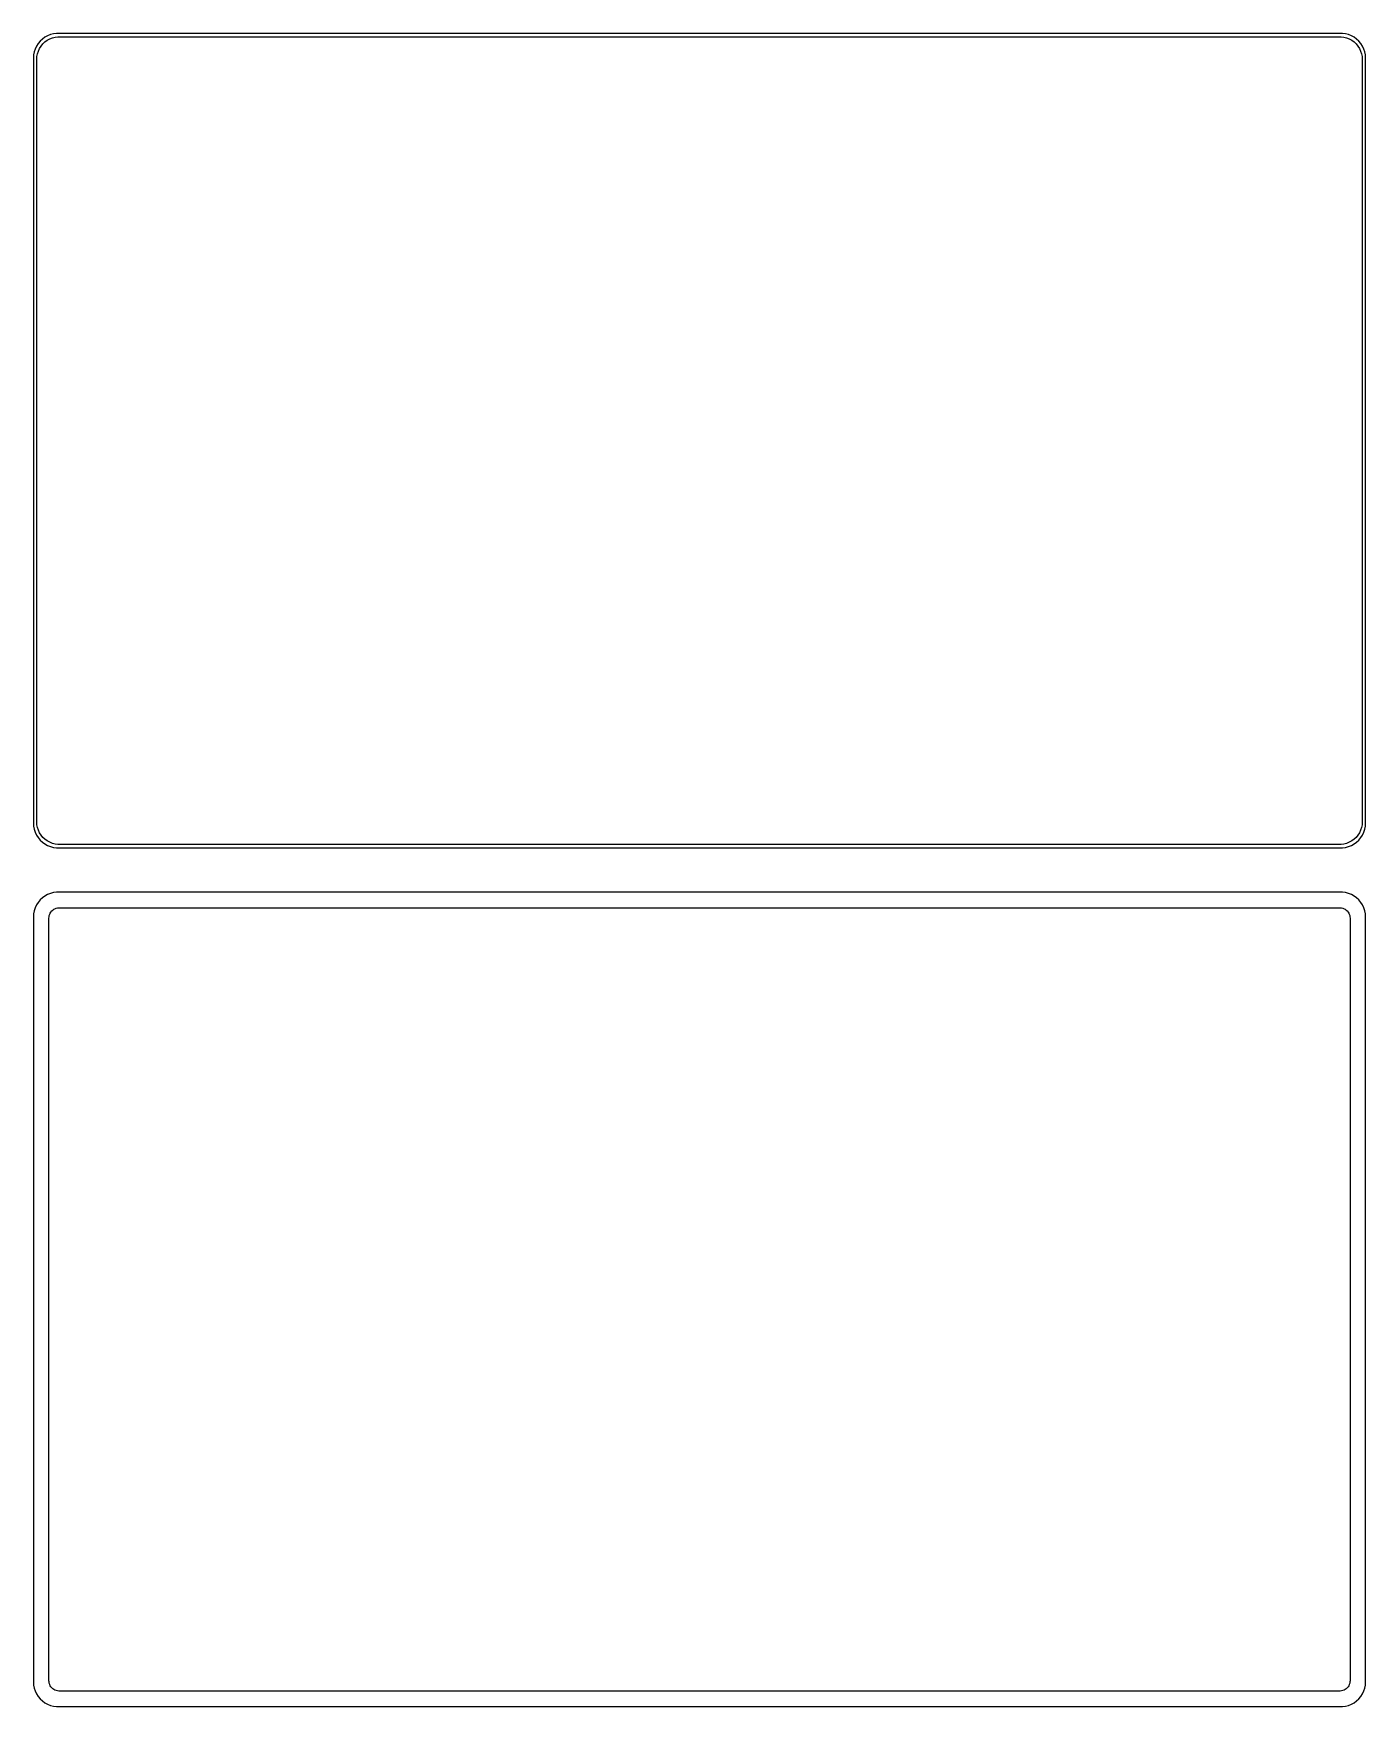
# Model space of a CAD drawing. Header units: metres. Extents: x -135 to 135, y 266 to 604.
import ezdxf

# ---------------------------------------------------------------- set-up
doc = ezdxf.new("R2010")
doc.units = ezdxf.units.M

msp = doc.modelspace()

# ---------------------------------------------------------------- linework, layer by layer
for p, q in [((-132.679, 603.722), (-133.187, 603.353)), ((-132.129, 604.024), (-132.679, 603.722)), ((-132.203, 603.116), (-131.699, 603.393)), ((-131.545, 604.255), (-132.129, 604.024)), ((-131.699, 603.393), (-131.165, 603.604)), ((-130.937, 604.411), (-131.545, 604.255)), ((-131.165, 603.604), (-130.608, 603.747)), ((-130.314, 604.49), (-130.937, 604.411)), ((-130.608, 603.747), (-130.037, 603.819)), ((130.314, 604.49), (-130.314, 604.49)), ((-130.037, 603.819), (130.037, 603.819)), ((130.037, 603.819), (130.608, 603.747)), ((130.937, 604.411), (130.314, 604.49)), ((130.608, 603.747), (131.165, 603.604)), ((131.545, 604.255), (130.937, 604.411)), ((131.165, 603.604), (131.699, 603.393)), ((132.129, 604.024), (131.545, 604.255)), ((131.699, 603.393), (132.203, 603.116)), ((132.679, 603.722), (132.129, 604.024)), ((133.187, 603.353), (132.679, 603.722)), ((-134.961, 600.127), (-135, 599.5)), ((-134.843, 600.743), (-134.961, 600.127)), ((-134.649, 601.341), (-134.843, 600.743)), ((-134.382, 601.909), (-134.649, 601.341)), ((-134.045, 602.439), (-134.382, 601.909)), ((-134.292, 599.824), (-134.185, 600.389)), ((-134.185, 600.389), (-134.007, 600.935)), ((-133.645, 602.923), (-134.045, 602.439)), ((-134.007, 600.935), (-133.762, 601.456)), ((-133.762, 601.456), (-133.454, 601.941)), ((-133.187, 603.353), (-133.645, 602.923)), ((-133.454, 601.941), (-133.088, 602.384)), ((-133.088, 602.384), (-132.668, 602.778)), ((-132.668, 602.778), (-132.203, 603.116)), ((132.203, 603.116), (132.668, 602.778)), ((132.668, 602.778), (133.088, 602.384)), ((133.088, 602.384), (133.454, 601.941)), ((133.645, 602.923), (133.187, 603.353)), ((133.454, 601.941), (133.762, 601.456)), ((134.045, 602.439), (133.645, 602.923)), ((133.762, 601.456), (134.007, 600.935)), ((134.007, 600.935), (134.185, 600.389)), ((134.382, 601.909), (134.045, 602.439)), ((134.185, 600.389), (134.292, 599.824)), ((134.649, 601.341), (134.382, 601.909)), ((134.843, 600.743), (134.649, 601.341)), ((134.961, 600.127), (134.843, 600.743)), ((135, 599.5), (134.961, 600.127)), ((-135, 599.5), (-135, 444.5)), ((-134.328, 599.25), (-134.292, 599.824)), ((-134.328, 444.75), (-134.328, 599.25)), ((134.292, 599.824), (134.328, 599.25)), ((134.328, 599.25), (134.328, 444.75)), ((135, 444.5), (135, 599.5)), ((-135, 444.5), (-134.961, 443.873)), ((-134.292, 444.176), (-134.328, 444.75)), ((-134.185, 443.611), (-134.292, 444.176)), ((134.292, 444.176), (134.185, 443.611)), ((134.328, 444.75), (134.292, 444.176)), ((134.961, 443.873), (135, 444.5)), ((-134.961, 443.873), (-134.843, 443.257)), ((-134.843, 443.257), (-134.649, 442.659)), ((-134.649, 442.659), (-134.382, 442.091)), ((-134.382, 442.091), (-134.045, 441.561)), ((-134.007, 443.065), (-134.185, 443.611)), ((-134.045, 441.561), (-133.645, 441.077)), ((-133.762, 442.544), (-134.007, 443.065)), ((-133.454, 442.059), (-133.762, 442.544)), ((-133.645, 441.077), (-133.187, 440.647)), ((-133.088, 441.616), (-133.454, 442.059)), ((-132.668, 441.222), (-133.088, 441.616)), ((-132.203, 440.884), (-132.668, 441.222)), ((-131.699, 440.607), (-132.203, 440.884)), ((132.203, 440.884), (131.699, 440.607)), ((132.668, 441.222), (132.203, 440.884)), ((133.088, 441.616), (132.668, 441.222)), ((133.454, 442.059), (133.088, 441.616)), ((133.187, 440.647), (133.645, 441.077)), ((133.762, 442.544), (133.454, 442.059)), ((133.645, 441.077), (134.045, 441.561)), ((134.007, 443.065), (133.762, 442.544)), ((134.185, 443.611), (134.007, 443.065)), ((134.045, 441.561), (134.382, 442.091)), ((134.382, 442.091), (134.649, 442.659)), ((134.649, 442.659), (134.843, 443.257)), ((134.843, 443.257), (134.961, 443.873)), ((-133.187, 440.647), (-132.679, 440.278)), ((-132.679, 440.278), (-132.129, 439.976)), ((-132.129, 439.976), (-131.545, 439.745)), ((-131.165, 440.396), (-131.699, 440.607)), ((-131.545, 439.745), (-130.937, 439.589)), ((-130.608, 440.253), (-131.165, 440.396)), ((-130.937, 439.589), (-130.314, 439.51)), ((-130.037, 440.181), (-130.608, 440.253)), ((-130.314, 439.51), (130.314, 439.51)), ((130.037, 440.181), (-130.037, 440.181)), ((130.608, 440.253), (130.037, 440.181)), ((130.314, 439.51), (130.937, 439.589)), ((131.165, 440.396), (130.608, 440.253)), ((130.937, 439.589), (131.545, 439.745)), ((131.699, 440.607), (131.165, 440.396)), ((131.545, 439.745), (132.129, 439.976)), ((132.129, 439.976), (132.679, 440.278)), ((132.679, 440.278), (133.187, 440.647)), ((-134.649, 427.341), (-134.843, 426.743)), ((-134.382, 427.909), (-134.649, 427.341)), ((-134.045, 428.439), (-134.382, 427.909)), ((-133.645, 428.923), (-134.045, 428.439)), ((-133.187, 429.353), (-133.645, 428.923)), ((-132.679, 429.722), (-133.187, 429.353)), ((-132.129, 430.024), (-132.679, 429.722)), ((-131.545, 430.255), (-132.129, 430.024)), ((-130.937, 430.411), (-131.545, 430.255)), ((-130.314, 430.49), (-130.937, 430.411)), ((-130.88, 427.031), (-130.648, 427.159)), ((-130.648, 427.159), (-130.402, 427.256)), ((-130.402, 427.256), (-130.145, 427.322)), ((130.314, 430.49), (-130.314, 430.49)), ((-130.145, 427.322), (-129.882, 427.355)), ((-129.882, 427.355), (129.882, 427.355)), ((129.882, 427.355), (130.145, 427.322)), ((130.145, 427.322), (130.402, 427.256)), ((130.937, 430.411), (130.314, 430.49)), ((130.402, 427.256), (130.648, 427.159)), ((130.648, 427.159), (130.88, 427.031)), ((131.545, 430.255), (130.937, 430.411)), ((132.129, 430.024), (131.545, 430.255)), ((132.679, 429.722), (132.129, 430.024)), ((133.187, 429.353), (132.679, 429.722)), ((133.645, 428.923), (133.187, 429.353)), ((134.045, 428.439), (133.645, 428.923)), ((134.382, 427.909), (134.045, 428.439)), ((134.649, 427.341), (134.382, 427.909)), ((134.843, 426.743), (134.649, 427.341)), ((-134.961, 426.127), (-135, 425.5)), ((-135, 425.5), (-135, 270.5)), ((-134.843, 426.743), (-134.961, 426.127)), ((-131.86, 425.25), (-131.843, 425.514)), ((-131.86, 270.75), (-131.86, 425.25)), ((-131.843, 425.514), (-131.793, 425.775)), ((-131.793, 425.775), (-131.711, 426.027)), ((-131.711, 426.027), (-131.599, 426.266)), ((-131.599, 426.266), (-131.457, 426.49)), ((-131.457, 426.49), (-131.288, 426.694)), ((-131.288, 426.694), (-131.095, 426.876)), ((-131.095, 426.876), (-130.88, 427.031)), ((130.88, 427.031), (131.095, 426.876)), ((131.095, 426.876), (131.288, 426.694)), ((131.288, 426.694), (131.457, 426.49)), ((131.457, 426.49), (131.599, 426.266)), ((131.599, 426.266), (131.711, 426.027)), ((131.711, 426.027), (131.793, 425.775)), ((131.793, 425.775), (131.843, 425.514)), ((131.843, 425.514), (131.86, 425.25)), ((131.86, 425.25), (131.86, 270.75)), ((134.961, 426.127), (134.843, 426.743)), ((135, 425.5), (134.961, 426.127)), ((135, 270.5), (135, 425.5)), ((-135, 270.5), (-134.961, 269.873)), ((-134.961, 269.873), (-134.843, 269.257)), ((-134.843, 269.257), (-134.649, 268.659)), ((-134.649, 268.659), (-134.382, 268.091)), ((-134.382, 268.091), (-134.045, 267.561)), ((-131.843, 270.486), (-131.86, 270.75)), ((-131.793, 270.225), (-131.843, 270.486)), ((-131.711, 269.973), (-131.793, 270.225)), ((-131.599, 269.734), (-131.711, 269.973)), ((-131.457, 269.51), (-131.599, 269.734)), ((-131.288, 269.306), (-131.457, 269.51)), ((-131.095, 269.124), (-131.288, 269.306)), ((-130.88, 268.969), (-131.095, 269.124)), ((-130.648, 268.841), (-130.88, 268.969)), ((-130.402, 268.744), (-130.648, 268.841)), ((-130.145, 268.678), (-130.402, 268.744)), ((-129.882, 268.645), (-130.145, 268.678)), ((129.882, 268.645), (-129.882, 268.645)), ((130.145, 268.678), (129.882, 268.645)), ((130.402, 268.744), (130.145, 268.678)), ((130.648, 268.841), (130.402, 268.744)), ((130.88, 268.969), (130.648, 268.841)), ((131.095, 269.124), (130.88, 268.969)), ((131.288, 269.306), (131.095, 269.124)), ((131.457, 269.51), (131.288, 269.306)), ((131.599, 269.734), (131.457, 269.51)), ((131.711, 269.973), (131.599, 269.734)), ((131.793, 270.225), (131.711, 269.973)), ((131.843, 270.486), (131.793, 270.225)), ((131.86, 270.75), (131.843, 270.486)), ((134.045, 267.561), (134.382, 268.091)), ((134.382, 268.091), (134.649, 268.659)), ((134.649, 268.659), (134.843, 269.257)), ((134.843, 269.257), (134.961, 269.873)), ((134.961, 269.873), (135, 270.5)), ((-134.045, 267.561), (-133.645, 267.077)), ((-133.645, 267.077), (-133.187, 266.647)), ((-133.187, 266.647), (-132.679, 266.278)), ((-132.679, 266.278), (-132.129, 265.976)), ((-132.129, 265.976), (-131.545, 265.745)), ((-131.545, 265.745), (-130.937, 265.589)), ((-130.937, 265.589), (-130.314, 265.51)), ((-130.314, 265.51), (130.314, 265.51)), ((130.314, 265.51), (130.937, 265.589)), ((130.937, 265.589), (131.545, 265.745)), ((131.545, 265.745), (132.129, 265.976)), ((132.129, 265.976), (132.679, 266.278)), ((132.679, 266.278), (133.187, 266.647)), ((133.187, 266.647), (133.645, 267.077)), ((133.645, 267.077), (134.045, 267.561))]:
    msp.add_line(p, q)

doc.saveas('drawing.dxf')
